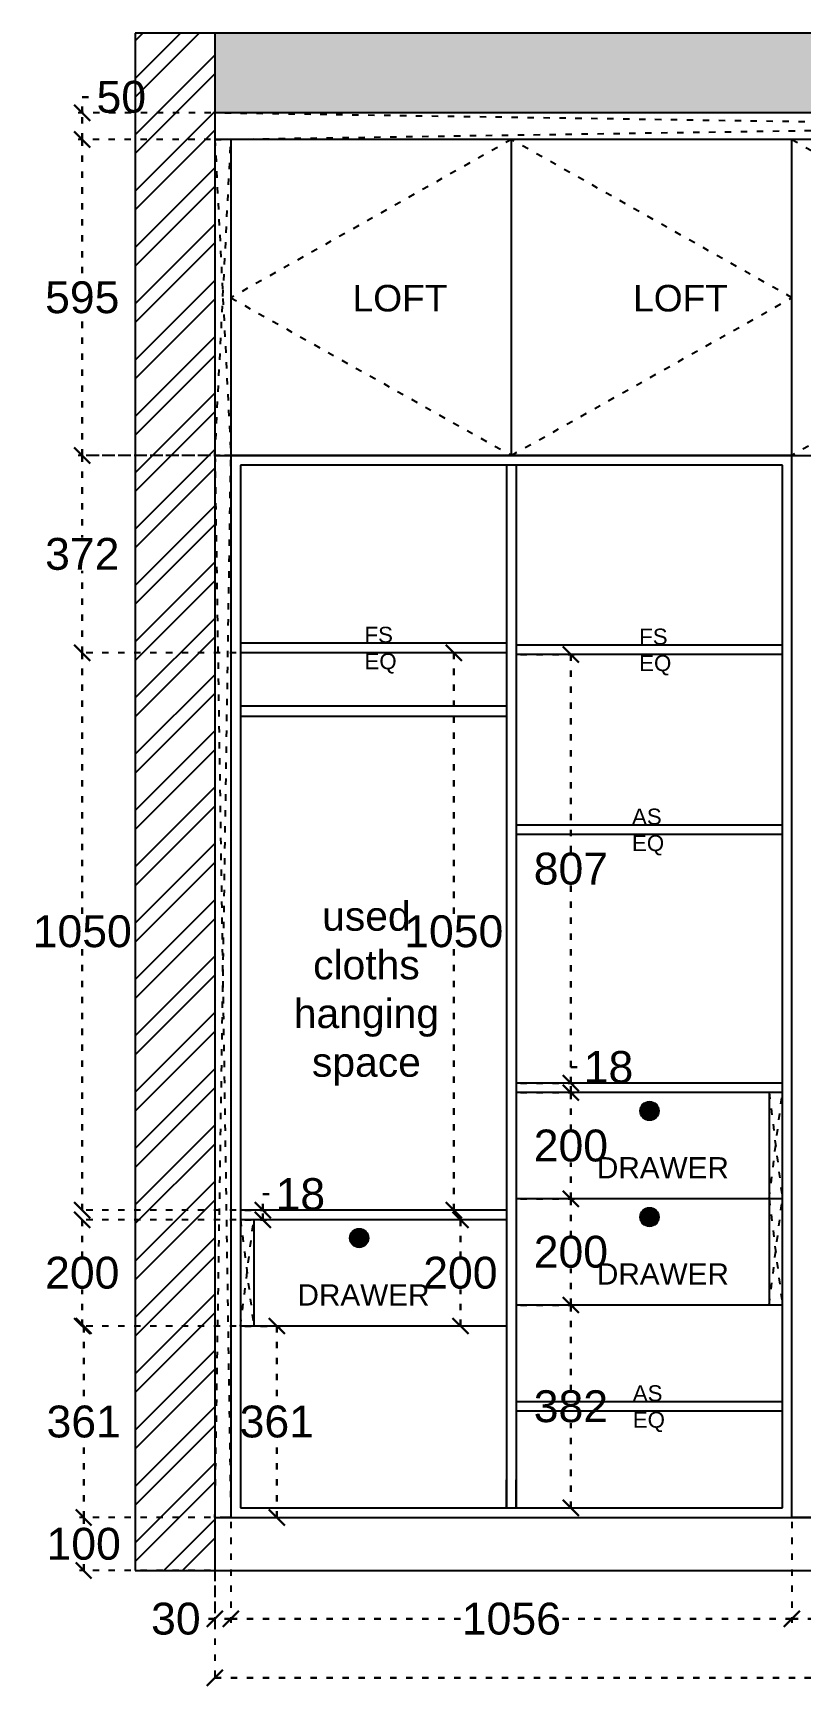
# Model space of a CAD drawing. Header units: millimetres. Extents: x 220712 to 1505573, y -354410 to 241923.
# Drawn here: x 242198 to 243642, y 114711 to 117847 of the extents above; entities that cross this region are included whole.
import ezdxf

# ---------------------------------------------------------------- set-up
doc = ezdxf.new("R2010")
doc.units = ezdxf.units.MM
doc.header["$MEASUREMENT"] = 0
doc.linetypes.add('ACAD_ISO03W100', pattern=[30, 12, -18])
doc.layers.add('Walls', color=253, linetype='Continuous')
doc.layers.add('Words', color=7, linetype='Continuous')
doc.styles.get("Standard").update_dxf_attribs({"font": 'arial.ttf'})
doc.dimstyles.get("Standard").update_dxf_attribs({"dimtxt": 60, "dimasz": 30, "dimexe": 7.75, "dimexo": 8.13, "dimgap": 0.63, "dimtad": 0, "dimtih": 1, "dimtoh": 1, "dimdec": 0, "dimzin": 0, "dimtxsty": 'Standard', "dimblk": 'OBLIQUE', "dimcen": 2.25, "dimclrd": 1, "dimclre": 1, "dimclrt": 1, "dimadec": 0, "dimazin": 0, "dimtfac": 1, "dimtdec": 0, "dimtofl": 0, "dimtmove": 0, "dimatfit": 3, "dimfxl": 1, "dimtolj": 1, "dimtzin": 0, "dimlwd": 30, "dimarcsym": 0})

# ---------------------------------------------------------------- blocks, each defined once
blk = doc.blocks.new('_Oblique')
at = {"color": 0, "linetype": 'ByBlock', "lineweight": -2}
blk.add_line((-0.5, -0.5), (0.5, 0.5), dxfattribs=at)
blk = doc.blocks.new('*D330')
at = {"layer": 'Defpoints', "color": 0, "linetype": 'ACAD_ISO03W100', "transparency": 16777216}
for p in [(242539.5, 115052), (242569.5, 115052), (242539.5, 114861)]:
    blk.add_point(p, dxfattribs=at)
at = {"layer": 'Walls', "color": 1, "linetype": 'ACAD_ISO03W100', "lineweight": -2, "transparency": 16777216}
for p, q in [((242539.5, 115043.9), (242539.5, 114853.2)), ((242569.5, 115043.9), (242569.5, 114853.2))]:
    blk.add_line(p, q, dxfattribs=at)
at = {"layer": 'Walls', "color": 1, "linetype": 'ACAD_ISO03W100', "lineweight": 30, "transparency": 16777216}
for p, q in [((242539.5, 114861), (242509.5, 114861)), ((242569.5, 114861), (242539.5, 114861))]:
    blk.add_line(p, q, dxfattribs=at)
at = {"layer": 'Walls', "color": 1, "linetype": 'ACAD_ISO03W100', "lineweight": 30, "transparency": 16777216, "xscale": 30, "yscale": 30, "zscale": 30, "rotation": 180}
blk.add_blockref('_Oblique', (242539.5, 114861), dxfattribs=at)
at = {"layer": 'Walls', "color": 1, "linetype": 'ACAD_ISO03W100', "lineweight": 30, "transparency": 16777216, "xscale": 30, "yscale": 30, "zscale": 30}
blk.add_blockref('_Oblique', (242569.5, 114861), dxfattribs=at)
at = {"layer": 'Walls', "color": 1, "linetype": 'ACAD_ISO03W100', "transparency": 16777216, "insert": (242466, 114861), "char_height": 60, "attachment_point": 5}
blk.add_mtext('\\A1;30', dxfattribs=at)
blk = doc.blocks.new('*D331')
at = {"layer": 'Defpoints', "color": 0, "linetype": 'ACAD_ISO03W100', "transparency": 16777216}
for p in [(242569.5, 115052), (243625.5, 115052), (243625.5, 114861)]:
    blk.add_point(p, dxfattribs=at)
at = {"layer": 'Walls', "color": 1, "linetype": 'ACAD_ISO03W100', "lineweight": -2, "transparency": 16777216}
for p, q in [((242569.5, 115043.9), (242569.5, 114853.2)), ((243625.5, 115043.9), (243625.5, 114853.2))]:
    blk.add_line(p, q, dxfattribs=at)
at = {"layer": 'Walls', "color": 1, "linetype": 'ACAD_ISO03W100', "lineweight": 30, "transparency": 16777216}
for p, q in [((242569.5, 114861), (243010.1, 114861)), ((243625.5, 114861), (243184.9, 114861))]:
    blk.add_line(p, q, dxfattribs=at)
at = {"layer": 'Walls', "color": 1, "linetype": 'ACAD_ISO03W100', "lineweight": 30, "transparency": 16777216, "xscale": 30, "yscale": 30, "zscale": 30, "rotation": 180}
blk.add_blockref('_Oblique', (242569.5, 114861), dxfattribs=at)
at = {"layer": 'Walls', "color": 1, "linetype": 'ACAD_ISO03W100', "lineweight": 30, "transparency": 16777216, "xscale": 30, "yscale": 30, "zscale": 30}
blk.add_blockref('_Oblique', (243625.5, 114861), dxfattribs=at)
at = {"layer": 'Walls', "color": 1, "linetype": 'ACAD_ISO03W100', "transparency": 16777216, "insert": (243097.5, 114861), "char_height": 60, "attachment_point": 5}
blk.add_mtext('\\A1;1056', dxfattribs=at)
blk = doc.blocks.new('*D332')
at = {"layer": 'Defpoints', "color": 0, "linetype": 'ACAD_ISO03W100', "transparency": 16777216}
for p in [(243625.5, 115052), (244153.5, 115052), (244153.5, 114861)]:
    blk.add_point(p, dxfattribs=at)
at = {"layer": 'Walls', "color": 1, "linetype": 'ACAD_ISO03W100', "lineweight": -2, "transparency": 16777216}
for p, q in [((243625.5, 115043.9), (243625.5, 114853.2)), ((244153.5, 115043.9), (244153.5, 114853.2))]:
    blk.add_line(p, q, dxfattribs=at)
at = {"layer": 'Walls', "color": 1, "linetype": 'ACAD_ISO03W100', "lineweight": 30, "transparency": 16777216}
for p, q in [((243625.5, 114861), (243822.5, 114861)), ((244153.5, 114861), (243956.5, 114861))]:
    blk.add_line(p, q, dxfattribs=at)
at = {"layer": 'Walls', "color": 1, "linetype": 'ACAD_ISO03W100', "lineweight": 30, "transparency": 16777216, "xscale": 30, "yscale": 30, "zscale": 30, "rotation": 180}
blk.add_blockref('_Oblique', (243625.5, 114861), dxfattribs=at)
at = {"layer": 'Walls', "color": 1, "linetype": 'ACAD_ISO03W100', "lineweight": 30, "transparency": 16777216, "xscale": 30, "yscale": 30, "zscale": 30}
blk.add_blockref('_Oblique', (244153.5, 114861), dxfattribs=at)
at = {"layer": 'Walls', "color": 1, "linetype": 'ACAD_ISO03W100', "transparency": 16777216, "insert": (243889.5, 114861), "char_height": 60, "attachment_point": 5}
blk.add_mtext('\\A1;528', dxfattribs=at)
blk = doc.blocks.new('*D336')
at = {"layer": 'Defpoints', "color": 0, "linetype": 'ACAD_ISO03W100', "transparency": 16777216}
for p in [(242539.5, 114952), (245839.5, 114952), (245839.5, 114750)]:
    blk.add_point(p, dxfattribs=at)
at = {"layer": 'Walls', "color": 1, "linetype": 'ACAD_ISO03W100', "lineweight": -2, "transparency": 16777216}
for p, q in [((242539.5, 114943.87), (242539.5, 114742.25)), ((245839.5, 114943.87), (245839.5, 114742.25))]:
    blk.add_line(p, q, dxfattribs=at)
at = {"layer": 'Walls', "color": 1, "linetype": 'ACAD_ISO03W100', "lineweight": 30, "transparency": 16777216}
for p, q in [((242539.5, 114750), (244099.40206, 114750)), ((245839.5, 114750), (244279.59794, 114750))]:
    blk.add_line(p, q, dxfattribs=at)
at = {"layer": 'Walls', "color": 1, "linetype": 'ACAD_ISO03W100', "lineweight": 30, "transparency": 16777216, "xscale": 30, "yscale": 30, "zscale": 30, "rotation": 180}
blk.add_blockref('_Oblique', (242539.5, 114750), dxfattribs=at)
at = {"layer": 'Walls', "color": 1, "linetype": 'ACAD_ISO03W100', "lineweight": 30, "transparency": 16777216, "xscale": 30, "yscale": 30, "zscale": 30}
blk.add_blockref('_Oblique', (245839.5, 114750), dxfattribs=at)
at = {"layer": 'Walls', "color": 1, "linetype": 'ACAD_ISO03W100', "transparency": 16777216, "insert": (244189.5, 114750), "char_height": 60, "attachment_point": 5}
blk.add_mtext('\\A1;3300', dxfattribs=at)
blk = doc.blocks.new('*D337')
at = {"layer": 'Defpoints', "color": 0, "linetype": 'ACAD_ISO03W100', "transparency": 16777216}
for p in [(242292.5, 115412.5), (242587.5, 115412.5), (242569.5, 115052)]:
    blk.add_point(p, dxfattribs=at)
at = {"layer": 'Walls', "color": 1, "linetype": 'ACAD_ISO03W100', "lineweight": -2, "transparency": 16777216}
for p, q in [((242579.4, 115412.5), (242284.8, 115412.5)), ((242561.4, 115052), (242284.8, 115052))]:
    blk.add_line(p, q, dxfattribs=at)
at = {"layer": 'Walls', "color": 1, "linetype": 'ACAD_ISO03W100', "lineweight": 30, "transparency": 16777216}
for p, q in [((242292.5, 115412.5), (242292.5, 115263.5)), ((242292.5, 115052), (242292.5, 115201))]:
    blk.add_line(p, q, dxfattribs=at)
at = {"layer": 'Walls', "color": 1, "linetype": 'ACAD_ISO03W100', "lineweight": 30, "transparency": 16777216, "xscale": 30, "yscale": 30, "zscale": 30}
for p, rotation in [((242292.5, 115412.5), 90), ((242292.5, 115052), 270)]:
    blk.add_blockref('_Oblique', p, dxfattribs=dict(at, rotation=rotation))
at = {"layer": 'Walls', "color": 1, "linetype": 'ACAD_ISO03W100', "transparency": 16777216, "insert": (242292.5, 115232.2), "char_height": 60, "attachment_point": 5}
blk.add_mtext('\\A1;361', dxfattribs=at)
blk = doc.blocks.new('*D338')
at = {"layer": 'Defpoints', "color": 0, "linetype": 'ACAD_ISO03W100', "transparency": 16777216}
for p in [(242289.8, 115612.5), (242587.5, 115612.5), (242587.5, 115412.5)]:
    blk.add_point(p, dxfattribs=at)
at = {"layer": 'Walls', "color": 1, "linetype": 'ACAD_ISO03W100', "lineweight": -2, "transparency": 16777216}
for p, q in [((242579.4, 115612.5), (242282, 115612.5)), ((242579.4, 115412.5), (242282, 115412.5))]:
    blk.add_line(p, q, dxfattribs=at)
at = {"layer": 'Walls', "color": 1, "linetype": 'ACAD_ISO03W100', "lineweight": 30, "transparency": 16777216}
for p, q in [((242289.8, 115612.5), (242289.8, 115543.8)), ((242289.8, 115412.5), (242289.8, 115481.2))]:
    blk.add_line(p, q, dxfattribs=at)
at = {"layer": 'Walls', "color": 1, "linetype": 'ACAD_ISO03W100', "lineweight": 30, "transparency": 16777216, "xscale": 30, "yscale": 30, "zscale": 30}
for p, rotation in [((242289.8, 115612.5), 90), ((242289.8, 115412.5), 270)]:
    blk.add_blockref('_Oblique', p, dxfattribs=dict(at, rotation=rotation))
at = {"layer": 'Walls', "color": 1, "linetype": 'ACAD_ISO03W100', "transparency": 16777216, "insert": (242289.8, 115512.5), "char_height": 60, "attachment_point": 5}
blk.add_mtext('\\A1;200', dxfattribs=at)
blk = doc.blocks.new('*D339')
at = {"layer": 'Defpoints', "color": 0, "linetype": 'ACAD_ISO03W100', "transparency": 16777216}
for p in [(242587.5, 115630.5), (242587.5, 115612.5), (242629.5, 115630.5)]:
    blk.add_point(p, dxfattribs=at)
at = {"layer": 'Walls', "color": 1, "linetype": 'ACAD_ISO03W100', "lineweight": 30, "transparency": 16777216}
for p, q in [((242629.5, 115630.5), (242629.5, 115660.5)), ((242629.5, 115660.5), (242659.5, 115660.5)), ((242629.5, 115612.5), (242629.5, 115630.5))]:
    blk.add_line(p, q, dxfattribs=at)
at = {"layer": 'Walls', "color": 1, "linetype": 'ACAD_ISO03W100', "lineweight": -2, "transparency": 16777216}
for p, q in [((242595.6, 115630.5), (242637.3, 115630.5)), ((242595.6, 115612.5), (242637.3, 115612.5))]:
    blk.add_line(p, q, dxfattribs=at)
at = {"layer": 'Walls', "color": 1, "linetype": 'ACAD_ISO03W100', "lineweight": 30, "transparency": 16777216, "xscale": 30, "yscale": 30, "zscale": 30}
for p, rotation in [((242629.5, 115630.5), 90), ((242629.5, 115612.5), 270)]:
    blk.add_blockref('_Oblique', p, dxfattribs=dict(at, rotation=rotation))
at = {"layer": 'Walls', "color": 1, "linetype": 'ACAD_ISO03W100', "transparency": 16777216, "insert": (242700.3, 115660.5), "char_height": 60, "attachment_point": 5}
blk.add_mtext('\\A1;18', dxfattribs=at)
blk = doc.blocks.new('*D340')
at = {"layer": 'Defpoints', "color": 0, "linetype": 'ACAD_ISO03W100', "transparency": 16777216}
for p in [(242289.8, 116680.5), (242587.5, 116680.5), (242587.5, 115630.5)]:
    blk.add_point(p, dxfattribs=at)
at = {"layer": 'Walls', "color": 1, "linetype": 'ACAD_ISO03W100', "lineweight": -2, "transparency": 16777216}
for p, q in [((242579.4, 116680.5), (242282, 116680.5)), ((242579.4, 115630.5), (242282, 115630.5))]:
    blk.add_line(p, q, dxfattribs=at)
at = {"layer": 'Walls', "color": 1, "linetype": 'ACAD_ISO03W100', "lineweight": 30, "transparency": 16777216}
for p, q in [((242289.8, 116680.5), (242289.8, 116186.8)), ((242289.8, 115630.5), (242289.8, 116124.2))]:
    blk.add_line(p, q, dxfattribs=at)
at = {"layer": 'Walls', "color": 1, "linetype": 'ACAD_ISO03W100', "lineweight": 30, "transparency": 16777216, "xscale": 30, "yscale": 30, "zscale": 30}
for p, rotation in [((242289.8, 116680.5), 90), ((242289.8, 115630.5), 270)]:
    blk.add_blockref('_Oblique', p, dxfattribs=dict(at, rotation=rotation))
at = {"layer": 'Walls', "color": 1, "linetype": 'ACAD_ISO03W100', "transparency": 16777216, "insert": (242289.8, 116155.5), "char_height": 60, "attachment_point": 5}
blk.add_mtext('\\A1;1050', dxfattribs=at)
blk = doc.blocks.new('*D341')
at = {"layer": 'Defpoints', "color": 0, "linetype": 'ACAD_ISO03W100', "transparency": 16777216}
for p in [(242289.8, 117052), (242587.5, 117052), (242587.5, 116680.5)]:
    blk.add_point(p, dxfattribs=at)
at = {"layer": 'Walls', "color": 1, "linetype": 'ACAD_ISO03W100', "lineweight": -2, "transparency": 16777216}
for p, q in [((242579.4, 117052), (242282, 117052)), ((242579.4, 116680.5), (242282, 116680.5))]:
    blk.add_line(p, q, dxfattribs=at)
at = {"layer": 'Walls', "color": 1, "linetype": 'ACAD_ISO03W100', "lineweight": 30, "transparency": 16777216}
for p, q in [((242289.8, 117052), (242289.8, 116897.5)), ((242289.8, 116680.5), (242289.8, 116835))]:
    blk.add_line(p, q, dxfattribs=at)
at = {"layer": 'Walls', "color": 1, "linetype": 'ACAD_ISO03W100', "lineweight": 30, "transparency": 16777216, "xscale": 30, "yscale": 30, "zscale": 30}
for p, rotation in [((242289.8, 117052), 90), ((242289.8, 116680.5), 270)]:
    blk.add_blockref('_Oblique', p, dxfattribs=dict(at, rotation=rotation))
at = {"layer": 'Walls', "color": 1, "linetype": 'ACAD_ISO03W100', "transparency": 16777216, "insert": (242289.8, 116866.2), "char_height": 60, "attachment_point": 5}
blk.add_mtext('\\A1;372', dxfattribs=at)
blk = doc.blocks.new('*D342')
at = {"layer": 'Defpoints', "color": 0, "linetype": 'ACAD_ISO03W100', "transparency": 16777216}
for p in [(242289.8, 117647), (242539.5, 117647), (242539.5, 117052)]:
    blk.add_point(p, dxfattribs=at)
at = {"layer": 'Walls', "color": 1, "linetype": 'ACAD_ISO03W100', "lineweight": -2, "transparency": 16777216}
for p, q in [((242531.4, 117647), (242282, 117647)), ((242531.4, 117052), (242282, 117052))]:
    blk.add_line(p, q, dxfattribs=at)
at = {"layer": 'Walls', "color": 1, "linetype": 'ACAD_ISO03W100', "lineweight": 30, "transparency": 16777216}
for p, q in [((242289.8, 117647), (242289.8, 117380.8)), ((242289.8, 117052), (242289.8, 117318.2))]:
    blk.add_line(p, q, dxfattribs=at)
at = {"layer": 'Walls', "color": 1, "linetype": 'ACAD_ISO03W100', "lineweight": 30, "transparency": 16777216, "xscale": 30, "yscale": 30, "zscale": 30}
for p, rotation in [((242289.8, 117647), 90), ((242289.8, 117052), 270)]:
    blk.add_blockref('_Oblique', p, dxfattribs=dict(at, rotation=rotation))
at = {"layer": 'Walls', "color": 1, "linetype": 'ACAD_ISO03W100', "transparency": 16777216, "insert": (242289.8, 117349.5), "char_height": 60, "attachment_point": 5}
blk.add_mtext('\\A1;595', dxfattribs=at)
blk = doc.blocks.new('*D343')
at = {"layer": 'Defpoints', "color": 0, "linetype": 'ACAD_ISO03W100', "transparency": 16777216}
for p in [(242289.8, 117697), (242540.3, 117697), (242539.5, 117647)]:
    blk.add_point(p, dxfattribs=at)
at = {"layer": 'Walls', "color": 1, "linetype": 'ACAD_ISO03W100', "lineweight": 30, "transparency": 16777216}
for p, q in [((242289.8, 117697), (242289.8, 117727)), ((242289.8, 117727), (242319.8, 117727)), ((242289.8, 117647), (242289.8, 117697))]:
    blk.add_line(p, q, dxfattribs=at)
at = {"layer": 'Walls', "color": 1, "linetype": 'ACAD_ISO03W100', "lineweight": -2, "transparency": 16777216}
for p, q in [((242532.1, 117697), (242282, 117697)), ((242531.4, 117647), (242282, 117647))]:
    blk.add_line(p, q, dxfattribs=at)
at = {"layer": 'Walls', "color": 1, "linetype": 'ACAD_ISO03W100', "lineweight": 30, "transparency": 16777216, "xscale": 30, "yscale": 30, "zscale": 30}
for p, rotation in [((242289.8, 117697), 90), ((242289.8, 117647), 270)]:
    blk.add_blockref('_Oblique', p, dxfattribs=dict(at, rotation=rotation))
at = {"layer": 'Walls', "color": 1, "linetype": 'ACAD_ISO03W100', "transparency": 16777216, "insert": (242363.3, 117727), "char_height": 60, "attachment_point": 5}
blk.add_mtext('\\A1;50', dxfattribs=at)
blk = doc.blocks.new('*D351')
at = {"layer": 'Defpoints', "color": 0, "linetype": 'ACAD_ISO03W100', "transparency": 16777216}
for p in [(242292.5, 115052), (242539.5, 115052), (242539.5, 114952)]:
    blk.add_point(p, dxfattribs=at)
at = {"layer": 'Walls', "color": 1, "linetype": 'ACAD_ISO03W100', "lineweight": -2, "transparency": 16777216}
for p, q in [((242531.4, 115052), (242284.8, 115052)), ((242531.4, 114952), (242284.8, 114952))]:
    blk.add_line(p, q, dxfattribs=at)
at = {"layer": 'Walls', "color": 1, "linetype": 'ACAD_ISO03W100', "lineweight": 30, "transparency": 16777216}
for p, q in [((242292.5, 115052), (242292.5, 115033.3)), ((242292.5, 114952), (242292.5, 114970.7))]:
    blk.add_line(p, q, dxfattribs=at)
at = {"layer": 'Walls', "color": 1, "linetype": 'ACAD_ISO03W100', "lineweight": 30, "transparency": 16777216, "xscale": 30, "yscale": 30, "zscale": 30}
for p, rotation in [((242292.5, 115052), 90), ((242292.5, 114952), 270)]:
    blk.add_blockref('_Oblique', p, dxfattribs=dict(at, rotation=rotation))
at = {"layer": 'Walls', "color": 1, "linetype": 'ACAD_ISO03W100', "transparency": 16777216, "insert": (242292.5, 115002), "char_height": 60, "attachment_point": 5}
blk.add_mtext('\\A1;100', dxfattribs=at)
blk = doc.blocks.new('*D356')
at = {"layer": 'Defpoints', "color": 0, "linetype": 'ACAD_ISO03W100', "transparency": 16777216}
for p in [(242587.5, 115412.5), (242656, 115412.5), (242587.5, 115052)]:
    blk.add_point(p, dxfattribs=at)
at = {"layer": 'Walls', "color": 1, "linetype": 'ACAD_ISO03W100', "lineweight": -2, "transparency": 16777216}
for p, q in [((242595.6, 115412.5), (242663.8, 115412.5)), ((242595.6, 115052), (242663.8, 115052))]:
    blk.add_line(p, q, dxfattribs=at)
at = {"layer": 'Walls', "color": 1, "linetype": 'ACAD_ISO03W100', "lineweight": 30, "transparency": 16777216}
for p, q in [((242656, 115412.5), (242656, 115263.5)), ((242656, 115052), (242656, 115201))]:
    blk.add_line(p, q, dxfattribs=at)
at = {"layer": 'Walls', "color": 1, "linetype": 'ACAD_ISO03W100', "lineweight": 30, "transparency": 16777216, "xscale": 30, "yscale": 30, "zscale": 30}
for p, rotation in [((242656, 115412.5), 90), ((242656, 115052), 270)]:
    blk.add_blockref('_Oblique', p, dxfattribs=dict(at, rotation=rotation))
at = {"layer": 'Walls', "color": 1, "linetype": 'ACAD_ISO03W100', "transparency": 16777216, "insert": (242656, 115232.2), "char_height": 60, "attachment_point": 5}
blk.add_mtext('\\A1;361', dxfattribs=at)
blk = doc.blocks.new('*D357')
at = {"layer": 'Defpoints', "color": 0, "linetype": 'ACAD_ISO03W100', "transparency": 16777216}
for p in [(243001.5, 115612.5), (243088.5, 115612.5), (243088.5, 115412.5)]:
    blk.add_point(p, dxfattribs=at)
at = {"layer": 'Walls', "color": 1, "linetype": 'ACAD_ISO03W100', "lineweight": -2, "transparency": 16777216}
for p, q in [((243080.4, 115612.5), (242993.8, 115612.5)), ((243080.4, 115412.5), (242993.8, 115412.5))]:
    blk.add_line(p, q, dxfattribs=at)
at = {"layer": 'Walls', "color": 1, "linetype": 'ACAD_ISO03W100', "lineweight": 30, "transparency": 16777216}
for p, q in [((243001.5, 115612.5), (243001.5, 115543.8)), ((243001.5, 115412.5), (243001.5, 115481.2))]:
    blk.add_line(p, q, dxfattribs=at)
at = {"layer": 'Walls', "color": 1, "linetype": 'ACAD_ISO03W100', "lineweight": 30, "transparency": 16777216, "xscale": 30, "yscale": 30, "zscale": 30}
for p, rotation in [((243001.5, 115612.5), 90), ((243001.5, 115412.5), 270)]:
    blk.add_blockref('_Oblique', p, dxfattribs=dict(at, rotation=rotation))
at = {"layer": 'Walls', "color": 1, "linetype": 'ACAD_ISO03W100', "transparency": 16777216, "insert": (243001.5, 115512.5), "char_height": 60, "attachment_point": 5}
blk.add_mtext('\\A1;200', dxfattribs=at)
blk = doc.blocks.new('*D358')
at = {"layer": 'Defpoints', "color": 0, "linetype": 'ACAD_ISO03W100', "transparency": 16777216}
for p in [(243106.5, 115452), (243209.5, 115452), (243106.5, 115070)]:
    blk.add_point(p, dxfattribs=at)
at = {"layer": 'Walls', "color": 1, "linetype": 'ACAD_ISO03W100', "lineweight": -2, "transparency": 16777216}
for p, q in [((243114.6, 115452), (243217.3, 115452)), ((243114.6, 115070), (243217.3, 115070))]:
    blk.add_line(p, q, dxfattribs=at)
at = {"layer": 'Walls', "color": 1, "linetype": 'ACAD_ISO03W100', "lineweight": 30, "transparency": 16777216}
for p, q in [((243209.5, 115452), (243209.5, 115292.3)), ((243209.5, 115070), (243209.5, 115229.7))]:
    blk.add_line(p, q, dxfattribs=at)
at = {"layer": 'Walls', "color": 1, "linetype": 'ACAD_ISO03W100', "lineweight": 30, "transparency": 16777216, "xscale": 30, "yscale": 30, "zscale": 30}
for p, rotation in [((243209.5, 115452), 90), ((243209.5, 115070), 270)]:
    blk.add_blockref('_Oblique', p, dxfattribs=dict(at, rotation=rotation))
at = {"layer": 'Walls', "color": 1, "linetype": 'ACAD_ISO03W100', "transparency": 16777216, "insert": (243209.5, 115261), "char_height": 60, "attachment_point": 5}
blk.add_mtext('\\A1;382', dxfattribs=at)
blk = doc.blocks.new('*D359')
at = {"layer": 'Defpoints', "color": 0, "linetype": 'ACAD_ISO03W100', "transparency": 16777216}
for p in [(243106.5, 115652), (243209.5, 115652), (243106.5, 115452)]:
    blk.add_point(p, dxfattribs=at)
at = {"layer": 'Walls', "color": 1, "linetype": 'ACAD_ISO03W100', "lineweight": -2, "transparency": 16777216}
for p, q in [((243114.6, 115652), (243217.3, 115652)), ((243114.6, 115452), (243217.3, 115452))]:
    blk.add_line(p, q, dxfattribs=at)
at = {"layer": 'Walls', "color": 1, "linetype": 'ACAD_ISO03W100', "lineweight": 30, "transparency": 16777216}
for p, q in [((243209.5, 115652), (243209.5, 115583.3)), ((243209.5, 115452), (243209.5, 115520.7))]:
    blk.add_line(p, q, dxfattribs=at)
at = {"layer": 'Walls', "color": 1, "linetype": 'ACAD_ISO03W100', "lineweight": 30, "transparency": 16777216, "xscale": 30, "yscale": 30, "zscale": 30}
for p, rotation in [((243209.5, 115652), 90), ((243209.5, 115452), 270)]:
    blk.add_blockref('_Oblique', p, dxfattribs=dict(at, rotation=rotation))
at = {"layer": 'Walls', "color": 1, "linetype": 'ACAD_ISO03W100', "transparency": 16777216, "insert": (243209.5, 115552), "char_height": 60, "attachment_point": 5}
blk.add_mtext('\\A1;200', dxfattribs=at)
blk = doc.blocks.new('*D360')
at = {"layer": 'Defpoints', "color": 0, "linetype": 'ACAD_ISO03W100', "transparency": 16777216}
for p in [(243106.5, 115852), (243209.5, 115852), (243106.5, 115652)]:
    blk.add_point(p, dxfattribs=at)
at = {"layer": 'Walls', "color": 1, "linetype": 'ACAD_ISO03W100', "lineweight": -2, "transparency": 16777216}
for p, q in [((243114.6, 115852), (243217.3, 115852)), ((243114.6, 115652), (243217.3, 115652))]:
    blk.add_line(p, q, dxfattribs=at)
at = {"layer": 'Walls', "color": 1, "linetype": 'ACAD_ISO03W100', "lineweight": 30, "transparency": 16777216}
for p, q in [((243209.5, 115852), (243209.5, 115783.3)), ((243209.5, 115652), (243209.5, 115720.7))]:
    blk.add_line(p, q, dxfattribs=at)
at = {"layer": 'Walls', "color": 1, "linetype": 'ACAD_ISO03W100', "lineweight": 30, "transparency": 16777216, "xscale": 30, "yscale": 30, "zscale": 30}
for p, rotation in [((243209.5, 115852), 90), ((243209.5, 115652), 270)]:
    blk.add_blockref('_Oblique', p, dxfattribs=dict(at, rotation=rotation))
at = {"layer": 'Walls', "color": 1, "linetype": 'ACAD_ISO03W100', "transparency": 16777216, "insert": (243209.5, 115752), "char_height": 60, "attachment_point": 5}
blk.add_mtext('\\A1;200', dxfattribs=at)
blk = doc.blocks.new('*D361')
at = {"layer": 'Defpoints', "color": 0, "linetype": 'ACAD_ISO03W100', "transparency": 16777216}
for p in [(242989, 116680.5), (243088.5, 116680.5), (243088.5, 115630.5)]:
    blk.add_point(p, dxfattribs=at)
at = {"layer": 'Walls', "color": 1, "linetype": 'ACAD_ISO03W100', "lineweight": -2, "transparency": 16777216}
for p, q in [((243080.4, 116680.5), (242981.3, 116680.5)), ((243080.4, 115630.5), (242981.3, 115630.5))]:
    blk.add_line(p, q, dxfattribs=at)
at = {"layer": 'Walls', "color": 1, "linetype": 'ACAD_ISO03W100', "lineweight": 30, "transparency": 16777216}
for p, q in [((242989, 116680.5), (242989, 116186.8)), ((242989, 115630.5), (242989, 116124.2))]:
    blk.add_line(p, q, dxfattribs=at)
at = {"layer": 'Walls', "color": 1, "linetype": 'ACAD_ISO03W100', "lineweight": 30, "transparency": 16777216, "xscale": 30, "yscale": 30, "zscale": 30}
for p, rotation in [((242989, 116680.5), 90), ((242989, 115630.5), 270)]:
    blk.add_blockref('_Oblique', p, dxfattribs=dict(at, rotation=rotation))
at = {"layer": 'Walls', "color": 1, "linetype": 'ACAD_ISO03W100', "transparency": 16777216, "insert": (242989, 116155.5), "char_height": 60, "attachment_point": 5}
blk.add_mtext('\\A1;1050', dxfattribs=at)
blk = doc.blocks.new('*D362')
at = {"layer": 'Defpoints', "color": 0, "linetype": 'ACAD_ISO03W100', "transparency": 16777216}
for p in [(243106.5, 115870), (243209.5, 115870), (243106.5, 115852)]:
    blk.add_point(p, dxfattribs=at)
at = {"layer": 'Walls', "color": 1, "linetype": 'ACAD_ISO03W100', "lineweight": 30, "transparency": 16777216}
for p, q in [((243209.5, 115870), (243209.5, 115900)), ((243209.5, 115900), (243239.5, 115900)), ((243209.5, 115852), (243209.5, 115870))]:
    blk.add_line(p, q, dxfattribs=at)
at = {"layer": 'Walls', "color": 1, "linetype": 'ACAD_ISO03W100', "lineweight": -2, "transparency": 16777216}
for p, q in [((243114.6, 115870), (243217.3, 115870)), ((243114.6, 115852), (243217.3, 115852))]:
    blk.add_line(p, q, dxfattribs=at)
at = {"layer": 'Walls', "color": 1, "linetype": 'ACAD_ISO03W100', "lineweight": 30, "transparency": 16777216, "xscale": 30, "yscale": 30, "zscale": 30}
for p, rotation in [((243209.5, 115870), 90), ((243209.5, 115852), 270)]:
    blk.add_blockref('_Oblique', p, dxfattribs=dict(at, rotation=rotation))
at = {"layer": 'Walls', "color": 1, "linetype": 'ACAD_ISO03W100', "transparency": 16777216, "insert": (243280.3, 115900), "char_height": 60, "attachment_point": 5}
blk.add_mtext('\\A1;18', dxfattribs=at)
blk = doc.blocks.new('*D363')
at = {"layer": 'Defpoints', "color": 0, "linetype": 'ACAD_ISO03W100', "transparency": 16777216}
for p in [(243106.5, 116677), (243209.5, 116677), (243106.5, 115870)]:
    blk.add_point(p, dxfattribs=at)
at = {"layer": 'Walls', "color": 1, "linetype": 'ACAD_ISO03W100', "lineweight": -2, "transparency": 16777216}
for p, q in [((243114.6, 116677), (243217.3, 116677)), ((243114.6, 115870), (243217.3, 115870))]:
    blk.add_line(p, q, dxfattribs=at)
at = {"layer": 'Walls', "color": 1, "linetype": 'ACAD_ISO03W100', "lineweight": 30, "transparency": 16777216}
for p, q in [((243209.5, 116677), (243209.5, 116304.8)), ((243209.5, 115870), (243209.5, 116242.2))]:
    blk.add_line(p, q, dxfattribs=at)
at = {"layer": 'Walls', "color": 1, "linetype": 'ACAD_ISO03W100', "lineweight": 30, "transparency": 16777216, "xscale": 30, "yscale": 30, "zscale": 30}
for p, rotation in [((243209.5, 116677), 90), ((243209.5, 115870), 270)]:
    blk.add_blockref('_Oblique', p, dxfattribs=dict(at, rotation=rotation))
at = {"layer": 'Walls', "color": 1, "linetype": 'ACAD_ISO03W100', "transparency": 16777216, "insert": (243209.5, 116273.5), "char_height": 60, "attachment_point": 5}
blk.add_mtext('\\A1;807', dxfattribs=at)

msp = doc.modelspace()

# ---------------------------------------------------------------- hatches: boundary and pattern name
at = {"layer": 'Walls', "true_color": 0xc7c8ca}
h = msp.add_hatch(dxfattribs=at)
h.set_pattern_fill('AR-CONC', color=9, scale=20)
h.set_pattern_definition([(50, (0, 0), (143.452037, -12.550427), [15, -165]), (355, (0, 0), (-27.75027, 150.43843), [12, -132]), (100.451444, (11.95, -1.05), (115.70177, 137.888), [12.74804, -140.22842]), (46.1842, (0, 40), (213.44827, -33.10386), [22.5, -247.5]), (96.635635, (17.79, 37.24), (186.93239, 194.82372), [19.12207, -210.34275]), (351.18416, (0, 40), (186.93239, 194.82372), [18, -198]), (21, (20, 30), (119.38141, -80.52378), [15, -165]), (326, (20, 30), (48.66307, 145.03001), [12, -132]), (71.451445, (29.95, 23.29), (168.044475, 64.50623), [12.74804, -140.22842]), (37.5, (0, 0), (2.431971, 66.578771), [0, -130.4, 0, -134, 0, -132.5]), (7.5, (0, 0), (52.613907, 78.882342), [0, -76.4, 0, -127.4, 0, -50.5]), (327.5, (-44.6, 0), (106.764487, -4.510974), [0, -50, 0, -156, 0, -207]), (317.5, (-64.6, 0), (116.637234, 20.020996), [0, -65, 0, -103.6, 0, -147])])
h.paths.add_polyline_path([(241430, 117847), (238130, 117847), (238130, 117697), (241430, 117697)])
h.paths.add_polyline_path([(245839.5, 117847), (242539.5, 117847), (242539.5, 117697), (245839.5, 117697)])
h = msp.add_hatch(dxfattribs=at)
h.set_pattern_fill('ANSI32', color=9, scale=200)
h.paths.add_polyline_path([(242539.5, 117847), (242389.5, 117847), (242389.5, 114952), (242539.5, 114952)])
h.paths.add_polyline_path([(245989.5, 117847), (245839.5, 117847), (245839.5, 114952), (245989.5, 114952)])
at = {"layer": 'Walls', "linetype": 'ByBlock', "true_color": 0x000000}
h = msp.add_hatch(color=18, dxfattribs=at)
h.dxf.hatch_style = 1
h.set_gradient(color1=(255, 255, 255), color2=(199, 200, 202), name='INVSPHERICAL')
h.paths.add_polyline_path([(243340, 115817.6, 1), (243375, 115817.6, 1)])
h = msp.add_hatch(color=18, dxfattribs=at)
h.dxf.hatch_style = 1
h.set_gradient(color1=(255, 255, 255), color2=(199, 200, 202), name='INVSPHERICAL')
h.paths.add_polyline_path([(243340, 115617.6, 1), (243375, 115617.6, 1)])
h = msp.add_hatch(color=18, dxfattribs=at)
h.dxf.hatch_style = 1
h.set_gradient(color1=(255, 255, 255), color2=(199, 200, 202), name='INVSPHERICAL')
h.paths.add_polyline_path([(242793.5, 115578.1, 1), (242828.5, 115578.1, 1)])

# ---------------------------------------------------------------- linework, layer by layer
at = {"layer": 'Walls', "color": 18, "true_color": 0x000000}
for p, q in [((242389.5, 117847), (242389.5, 114952)), ((245989.5, 117847), (242389.5, 117847)), ((242539.5, 117847), (242539.5, 114952)), ((245839.5, 117697), (242539.5, 117697)), ((245839.5, 117647), (242539.5, 117647)), ((242569.5, 117647), (242569.5, 115052)), ((243097.5, 117052), (243097.5, 117647)), ((243625.5, 115052), (243625.5, 117647)), ((242539.5, 117052), (245839.5, 117052)), ((243607.5, 117034), (242587.5, 117034)), ((242587.5, 117034), (242587.5, 115070)), ((243088.5, 117034), (243088.5, 115070)), ((243106.5, 117034), (243106.5, 115070)), ((243607.5, 115070), (243607.5, 117034)), ((243088.5, 116698.5), (242587.5, 116698.5)), ((243088.5, 116680.5), (242587.5, 116680.5)), ((242587.5, 116580.5), (243088.5, 116580.5)), ((243088.5, 116560.5), (242587.5, 116560.5)), ((243582.5, 115852), (243582.5, 115452)), ((243088.5, 115630.5), (242587.5, 115630.5)), ((243088.5, 115612.5), (242587.5, 115612.5)), ((242612.5, 115612.5), (242612.5, 115412.5)), ((243607.5, 115452), (243106.5, 115452)), ((243088.5, 115412.5), (242587.5, 115412.5)), ((243088.5, 115070), (243088.5, 115122.5)), ((243106.5, 115070), (243106.5, 115122.5)), ((242539.5, 115052), (245839.5, 115052)), ((242587.5, 115070), (243607.5, 115070)), ((242747, 115052), (245012, 115052)), ((242389.5, 114952), (245989.5, 114952))]:
    msp.add_line(p, q, dxfattribs=at)
at = {"layer": 'Walls', "color": 18, "linetype": 'ByBlock', "true_color": 0x000000}
for p, q in [((243607.5, 116695), (243106.5, 116695)), ((243607.5, 116677), (243106.5, 116677)), ((243607.5, 116677), (243106.5, 116677)), ((243607.5, 116356), (243106.5, 116356)), ((243607.5, 116338), (243106.5, 116338)), ((243607.5, 115870), (243106.5, 115870)), ((243607.5, 115852), (243106.5, 115852)), ((243607.5, 115652), (243106.5, 115652)), ((243607.5, 115270), (243106.5, 115270)), ((243607.5, 115252), (243106.5, 115252))]:
    msp.add_line(p, q, dxfattribs=at)
at = {"layer": 'Walls', "color": 240, "linetype": 'ACAD_ISO03W100', "true_color": 0xed1f24}
for points in [[(242539.5, 117647), (245839.5, 117697), (245839.5, 117647), (242539.5, 117697)], [(242539.5, 117647), (242569.5, 117052), (242539.5, 117052), (242569.5, 117647)], [(242539.5, 117052), (242569.5, 115052), (242539.5, 115052), (242569.5, 117052)], [(243582.5, 115852), (243607.5, 115652), (243582.5, 115652), (243607.5, 115852)], [(243582.5, 115652), (243607.5, 115452), (243582.5, 115452), (243607.5, 115652)], [(242587.5, 115612.5), (242612.5, 115412.5), (242587.5, 115412.5), (242612.5, 115612.5)]]:
    msp.add_lwpolyline(points, dxfattribs=at)
at = {"layer": 'Walls', "color": 9, "linetype": 'ACAD_ISO03W100', "true_color": 0xc7c8ca}
for points in [[(243097.5, 117647), (242569.5, 117349), (243097.5, 117052), (243625.5, 117349), (243097.5, 117647)], [(243625.5, 117647), (244153.5, 117349), (243625.5, 117052)]]:
    msp.add_lwpolyline(points, dxfattribs=at)
at = {"layer": 'Walls', "color": 18, "true_color": 0x000000}
for points in [[(243625.5, 117052), (242569.5, 117052), (242569.5, 115052), (243625.5, 115052)], [(243625.5, 117052), (244153.5, 117052), (244153.5, 115052), (243625.5, 115052)]]:
    msp.add_lwpolyline(points, close=True, dxfattribs=at)
for centre in [(243357.5, 115817.6), (243357.5, 115617.6), (242811, 115578.1)]:
    msp.add_circle(centre, 17.5, dxfattribs=at)

# ---------------------------------------------------------------- texts
at = {"color": 7, "attachment_point": 1}
for s, width, insert, char_height in [('\\pxqc;LOFT', 462.73, (242656.5, 117373.2), 50), ('\\pxqc;LOFT', 462.73, (243184.5, 117373.2), 50), ('DRAWER', 246.425, (243258.5, 115730.5), 40), ('DRAWER', 246.425, (243258.5, 115530.5), 40), ('DRAWER', 246.425, (242695, 115491), 40)]:
    msp.add_mtext_dynamic_manual_height_columns(s, width=width, gutter_width=1213, heights=[0], dxfattribs=dict(at, insert=insert, char_height=char_height))
at = {"layer": 'Words', "color": 0, "attachment_point": 1}
for s, width, heights, insert, char_height in [('FS\\PEQ', 1178.022, [0], (242821, 116729.4), 30), ('FS\\PEQ', 1178.022, [0], (243338, 116725.9), 30), ('AS\\PEQ', 1178.022, [0], (243324.5, 116386.9), 30), ('\\pxqc;used cloths hanging space', 324.313, [440.1], (242662.5, 116212), 55), ('AS\\PEQ', 1178.022, [0], (243326, 115300.9), 30)]:
    msp.add_mtext_dynamic_manual_height_columns(s, width=width, gutter_width=866.4, heights=heights, dxfattribs=dict(at, insert=insert, char_height=char_height))

# ---------------------------------------------------------------- dimensions: what is measured, and where the dimension line sits
at = {"layer": 'Walls', "color": 240, "linetype": 'ACAD_ISO03W100', "true_color": 0xed1f24}
for base, p1, p2, picture, middle in [((242289.8, 117697), (242539.5, 117647), (242540.3, 117697), '*D343', (242363.3, 117727)), ((242289.8, 117647), (242539.5, 117052), (242539.5, 117647), '*D342', (242289.8, 117349.5)), ((242289.75, 117052), (242587.5, 116680.5), (242587.5, 117052), '*D341', (242289.75, 116866.25)), ((242289.8, 116680.5), (242587.5, 115630.5), (242587.5, 116680.5), '*D340', (242289.8, 116155.5)), ((242989, 116680.5), (243088.5, 115630.5), (243088.5, 116680.5), '*D361', (242989, 116155.5)), ((243209.5, 116677), (243106.5, 115870), (243106.5, 116677), '*D363', (243209.5, 116273.5)), ((243209.5, 115870), (243106.5, 115852), (243106.5, 115870), '*D362', (243280.3, 115900)), ((243209.5, 115852), (243106.5, 115652), (243106.5, 115852), '*D360', (243209.5, 115752)), ((242629.5, 115630.5), (242587.5, 115612.5), (242587.5, 115630.5), '*D339', (242700.3, 115660.5)), ((243209.5, 115652), (243106.5, 115452), (243106.5, 115652), '*D359', (243209.5, 115552)), ((242289.8, 115612.5), (242587.5, 115412.5), (242587.5, 115612.5), '*D338', (242289.8, 115512.5)), ((243001.5, 115612.5), (243088.5, 115412.5), (243088.5, 115612.5), '*D357', (243001.5, 115512.5)), ((243209.5, 115452), (243106.5, 115070), (243106.5, 115452), '*D358', (243209.5, 115261)), ((242292.5, 115412.5), (242569.5, 115052), (242587.5, 115412.5), '*D337', (242292.5, 115232.25)), ((242656, 115412.5), (242587.5, 115052), (242587.5, 115412.5), '*D356', (242656, 115232.25)), ((242292.5, 115052), (242539.5, 114952), (242539.5, 115052), '*D351', (242292.5, 115002))]:
    dim = msp.add_linear_dim(base=base, p1=p1, p2=p2, angle=90, dimstyle='Standard', dxfattribs=at)
    dim.commit()
    dim.dimension.update_dxf_attribs({"geometry": picture, "text_midpoint": middle})
for base, p1, p2, picture, middle in [((242539.5, 114861), (242569.5, 115052), (242539.5, 115052), '*D330', (242466, 114861)), ((243625.5, 114861), (242569.5, 115052), (243625.5, 115052), '*D331', (243097.5, 114861)), ((244153.5, 114861), (243625.5, 115052), (244153.5, 115052), '*D332', (243889.5, 114861)), ((245839.5, 114750), (242539.5, 114952), (245839.5, 114952), '*D336', (244189.5, 114750))]:
    dim = msp.add_linear_dim(base=base, p1=p1, p2=p2, dimstyle='Standard', dxfattribs=at)
    dim.commit()
    dim.dimension.update_dxf_attribs({"geometry": picture, "text_midpoint": middle})

doc.saveas('drawing.dxf')
